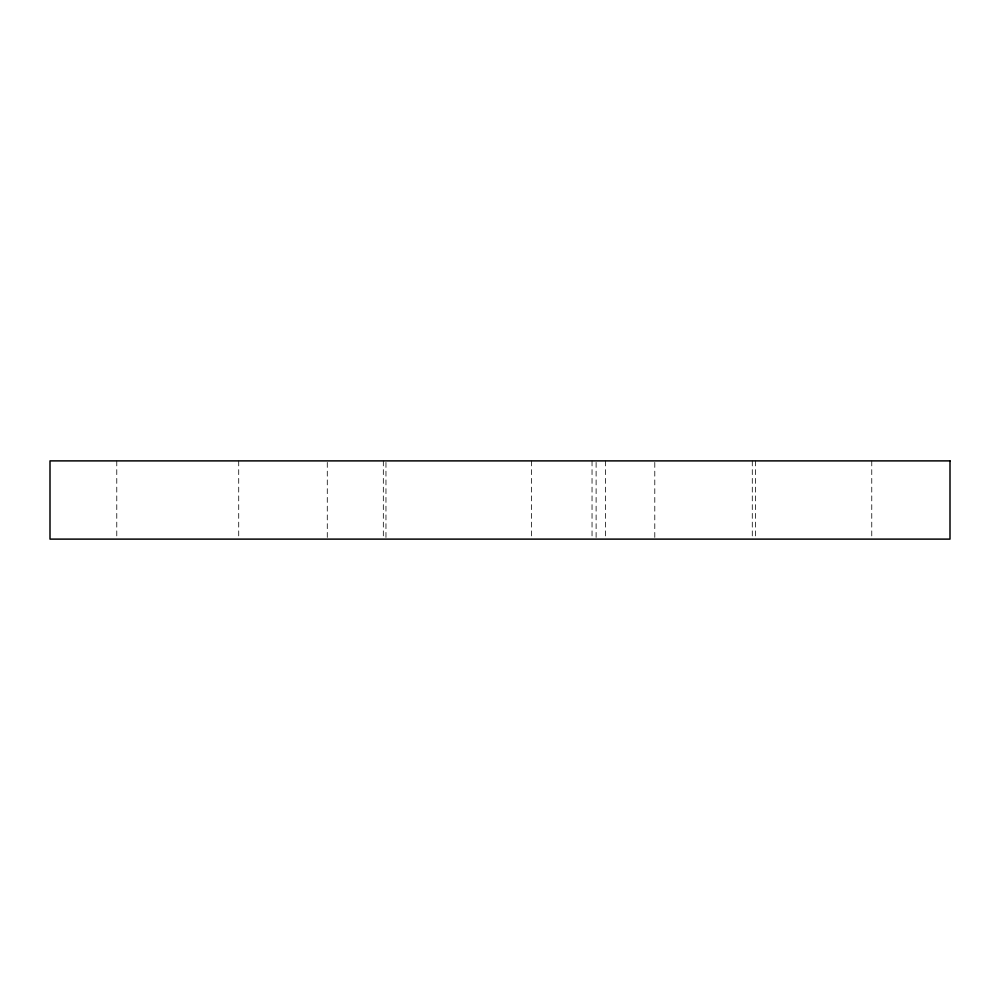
<?xml version="1.0" encoding="UTF-8"?>
<svg xmlns="http://www.w3.org/2000/svg" width="1000" height="1000" viewBox="0 0 1000 1000"><rect width="100%" height="100%" fill="white"/><g stroke="black" fill="none" stroke-linecap="round" stroke-linejoin="round"><path stroke-width="0.75" stroke-dasharray="5 3.75" d="M871.762 460.887L871.762 537.587M755.375 460.887L755.375 537.587M752.288 460.887L752.288 537.587M654.788 462.413L654.788 539.113M605.45 460.887L605.45 537.587M596.112 462.413L596.112 539.113M592.038 460.887L592.038 537.587M531.613 460.887L531.613 537.587M385.962 462.413L385.962 539.113M383.325 460.887L383.325 537.587M327.287 462.413L327.287 539.113M238.713 460.887L238.713 537.587M116.775 460.887L116.775 537.587"/><path stroke-width="1.5" d="M950 460.887L50 460.887L50 539.113L950 539.113L950 460.887"/></g></svg>
